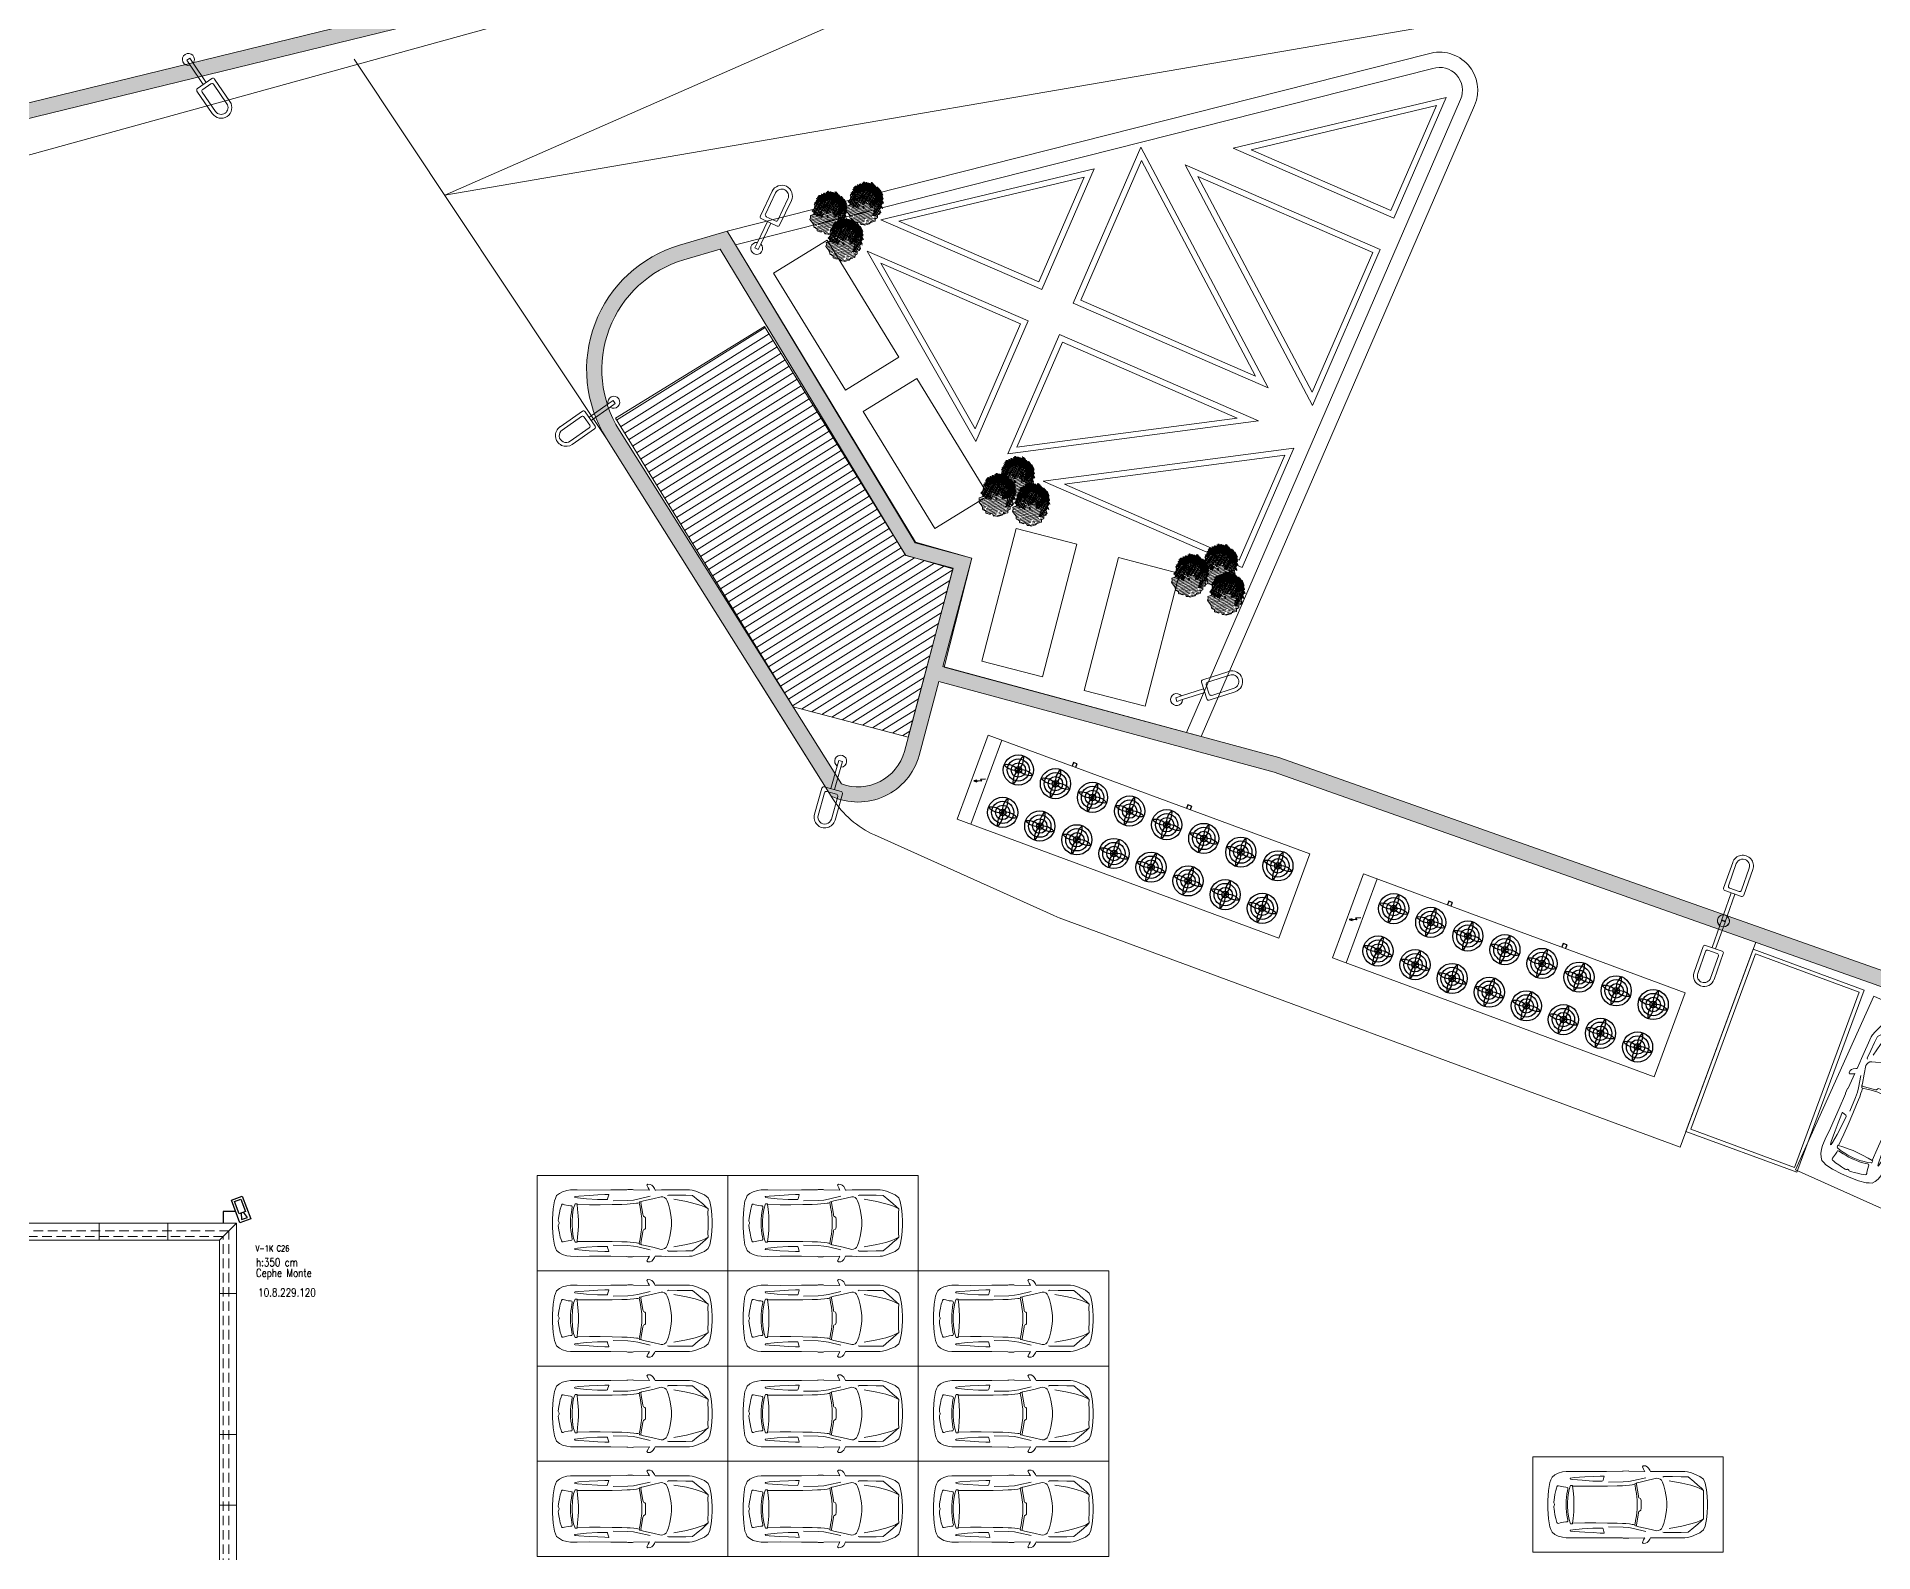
# Model space of a CAD drawing. Header units: metres. Extents: x -13933 to 152404, y -7861 to 21912.
# Drawn here: x 112024 to 116843, y 4820 to 8797 of the extents above; entities that cross this region are included whole.
import ezdxf

# ---------------------------------------------------------------- set-up
doc = ezdxf.new("R2010")
doc.units = ezdxf.units.M
doc.header["$LTSCALE"] = 100
doc.header["$MEASUREMENT"] = 0
doc.linetypes.add('HIDDEN', pattern=[0.375, 0.25, -0.125])
doc.layers.get('0').update_dxf_attribs({"color": 9, "lineweight": 9})
for name, color, linetype, lineweight in [('01', 9, 'Continuous', 9), ('03', 18, 'Continuous', 9), ('04', 9, 'Continuous', 9), ('06D', 9, 'Continuous', 9), ('08-ağaç', 8, 'Continuous', 9), ('09', 9, 'Continuous', 9), ('10', 9, 'Continuous', 9), ('DATA TAVAN', 160, 'Continuous', 30), ('E-HARİCİ KAMERA', 7, 'Continuous', 30), ('E-YAZI', 7, 'Continuous', 30)]:
    doc.layers.add(name, color=color, linetype=linetype, lineweight=lineweight)
doc.styles.add('E-YAZI', font='txttw.shx')

# ---------------------------------------------------------------- blocks, each defined once
blk = doc.blocks.new('p-jeneratör')
at = {"layer": '06D', "color": 240}
blk.add_lwpolyline([(-165, 360), (-165, 0), (0, 0), (0, 360)], close=True, dxfattribs=at)
blk = doc.blocks.new('p-araba-10')
for points in [[(-193.8, -2.4), (-193.8, 5.3), (-192.9, 22.2), (-191.1, 38.9), (-187.6, 56.6), (-183.4, 66.4), (-173.9, 74.2), (-151.3, 83.5), (-141.2, 86.3), (-134.5, 87.1), (-72.5, 87.3), (-61.4, 87), (-45.8, 86.8), (-44, 86.7), (-42.5, 90.5), (-39.1, 95.9), (-35.3, 99.6), (-31.2, 101.5), (-25.1, 101.9), (-22.6, 99.4), (-26, 92.8), (-28.4, 88.2), (-29.2, 86.7), (12.7, 87.6), (14.7, 88.4), (27.6, 88.2), (29.7, 87.5), (71.7, 87.1), (127.9, 86.7), (160, 87.2), (177.5, 87.1), (187.3, 85.7), (198.4, 82.4), (207, 78), (214.1, 72.2), (217.1, 65), (220, 58.1), (223.2, 37.3), (225, 11.2), (225, -11.2), (223.2, -37.3), (220, -58.1), (217.1, -65), (214.1, -72.2), (207, -78), (198.4, -82.4), (187.3, -85.7), (177.5, -87.1), (160, -87.2), (127.9, -86.7), (71.7, -87.1), (29.7, -87.5), (27.6, -88.2), (14.7, -88.4), (12.7, -87.6), (-29.2, -86.7), (-28.4, -88.2), (-26, -92.8), (-22.6, -99.4), (-25.1, -101.9), (-31.2, -101.5), (-35.3, -99.6), (-39.1, -95.9), (-42.5, -90.5), (-44, -86.7), (-45.8, -86.8), (-61.4, -87), (-72.5, -87.3), (-134.5, -87.1), (-141.2, -86.3), (-151.3, -83.5), (-173.9, -74.2), (-183.4, -66.4), (-187.6, -56.6), (-191.1, -38.9), (-192.9, -22.2), (-193.8, -5.3), (-193.8, 2.4)], [(-93, -62.5), (-126.3, -56.3), (-149.5, -50.6), (-165.5, -45.6), (-173.7, -42.3), (-183.5, -36.9), (-182.7, -25.6), (-183.2, -12.4), (-183.2, 0.2), (-183.2, 12.8), (-182.7, 26), (-183.5, 37.3), (-177.8, 43), (-168.5, 51.5), (-157.6, 60.6), (-142.7, 72.8), (-124.7, 73.2), (-102, 73.6), (-79.4, 73.7), (-76.8, 72.4)], [(-93, 62.8), (-126.3, 56.7), (-149.5, 51), (-165.5, 45.9), (-173.7, 42.6), (-183.5, 37.3), (-182.7, 26), (-183.2, 12.8), (-183.2, 0.2), (-183.2, -12.4), (-182.7, -25.6), (-183.5, -36.9), (-177.8, -42.6), (-168.5, -51.2), (-157.6, -60.2), (-142.7, -72.5), (-124.7, -72.9), (-102, -73.2), (-79.4, -73.3), (-76.8, -72.1)], [(-8.3, -56.7), (-13.4, -57.9), (-38.1, -63.5), (-60.3, -68.8), (-64.9, -68.3), (-69.3, -66.4), (-73, -63.6), (-75.8, -58.3), (-79.1, -49.2), (-82.8, -35.3), (-86.1, -15.4), (-87, -5.3), (-87, 0.2), (-87, 5.7), (-86.1, 15.7), (-82.8, 35.6), (-79.1, 49.6), (-75.8, 58.7), (-73, 63.9), (-69.3, 66.8), (-64.9, 68.6), (-60.3, 69.2), (-38.1, 63.8), (-13.4, 58.2), (-8.3, 57)], [(66.2, 58.6), (27.5, 59.4), (12.7, 60.6), (0.9, 62.9), (-31.5, 70.4)], [(-2.5, -52.9), (-3.1, -54.6), (-4.3, -55.5), (-8.3, -56.7), (-7.3, -54.5), (-7.2, -52.8), (-12.4, -22.8), (-12.7, -19.8), (-13.7, -17.7), (-17.5, -15.6), (-18.7, -14.2), (-19.1, -9.7), (-19.2, -3.2), (-19.2, 0.2), (-19.2, 3.5), (-19.1, 10), (-18.7, 14.5), (-17.5, 15.9), (-13.7, 18.1), (-12.7, 20.1), (-12.4, 23.1), (-7.2, 53.1), (-7.3, 54.8), (-8.3, 57), (-4.3, 55.8), (-3.1, 54.9), (-2.5, 53.3)], [(160.4, 48.6), (128, 48.3), (99.7, 48.3), (68.4, 48.6), (43.2, 49.2), (29.3, 49.7), (20.9, 50.2), (11.4, 51.1), (4.3, 52), (0.7, 52.6), (-2.5, 53.3), (-3.4, 49.8), (-4.9, 41.7), (-6.9, 29.6), (-9.1, 11.9), (-9.1, 2.6), (-9.1, 0.2), (-9.1, -2.2), (-9.1, -11.6), (-6.9, -29.3), (-4.9, -41.4), (-3.4, -49.4), (-2.5, -52.9), (0.7, -52.2), (4.3, -51.7), (11.4, -50.8), (20.9, -49.9), (29.3, -49.3), (43.2, -48.9), (68.4, -48.3), (99.7, -47.9), (128, -47.9), (160.4, -48.3)], [(66.2, -58.2), (27.5, -59), (12.7, -60.3), (0.9, -62.6), (-31.5, -70.1)]]:
    blk.add_lwpolyline(points)
for points in [[(159.5, 66.3), (166.1, 67.2), (167.1, 68.6), (165.9, 69.6), (156.3, 70.9), (128.7, 72.7), (106.1, 73.8), (87.7, 74.9), (77.7, 75), (77.4, 74.3), (80.3, 64), (81.1, 62.1), (83.3, 61.7), (106.9, 62), (135.6, 63.8)], [(169.6, -39.3), (171.3, -30.3), (172.9, -18.6), (173.8, -4.4), (173.8, 0.2), (173.8, 4.7), (172.9, 19), (171.3, 30.6), (169.6, 39.6), (166.8, 48.4), (165.8, 50.4), (160.6, 50.4), (160.4, 48.6), (159, 36.5), (157.5, 19.4), (157, 8.1), (157, 0.2), (157, -7.8), (157.5, -19.1), (159, -36.2), (160.4, -48.3), (160.6, -50.1), (165.8, -50.1), (166.8, -48.1)], [(174.1, -36.1), (175.5, -27.9), (176.6, -19.3), (177.4, -10.5), (177.5, -1.4), (177.5, 0.2), (177.5, 1.8), (177.4, 10.9), (176.6, 19.7), (175.5, 28.2), (174.1, 36.4), (173, 41.1), (173.2, 43.7), (174.5, 45.2), (178.1, 45.7), (184.1, 46.5), (193.2, 48.4), (197.4, 49.4), (199.8, 49.3), (201.7, 47.1), (202.6, 43.6), (204.7, 36.9), (206.7, 26.7), (208.2, 18.6), (209.1, 12.5), (209.7, 6.9), (209.5, 5), (208.6, 3), (207.7, 1.2), (207.7, 0.2), (207.7, -0.9), (208.6, -2.7), (208.6, -2.7), (209.5, -4.6), (209.7, -6.6), (209.1, -12.1), (208.2, -18.3), (206.7, -26.4), (204.7, -36.5), (202.6, -43.3), (201.7, -46.8), (199.8, -49), (197.4, -49.1), (193.2, -48.1), (184.1, -46.1), (178.1, -45.3), (174.5, -44.9), (173.2, -43.4), (173, -40.8)], [(159.5, -66), (166.1, -66.9), (167.1, -68.2), (165.9, -69.3), (156.3, -70.5), (128.7, -72.4), (106.1, -73.5), (87.7, -74.5), (77.7, -74.7), (77.4, -74), (80.3, -63.7), (81.1, -61.7), (83.3, -61.4), (106.9, -61.6), (135.6, -63.5)]]:
    blk.add_lwpolyline(points, close=True)
blk = doc.blocks.new('p-carpark_std')
at = {"layer": '06D'}
blk.add_lwpolyline([(-500, -125), (0, -125), (0, 125), (-500, 125)], close=True, dxfattribs=at)
at = {"layer": '04'}
blk.add_blockref('p-araba-10', (-265, 0), dxfattribs=at)
blk = doc.blocks.new('mek_chiller1')
at = {"layer": '06D', "color": 150}
for p, q in [((-472.1, 766.2), (-672.2, 642.9)), ((-651.9, 610), (-451.9, 733.3)), ((0, 0), (-472.1, 766.2)), ((0, 0), (-472.1, 766.2)), ((-672.2, 642.9), (-200.1, -123.3)), ((-200.1, -123.3), (0, 0))]:
    blk.add_line(p, q, dxfattribs=at)
at = {"layer": '06D', "color": 150, "lineweight": 25}
for p, q in [((-560.2, 681.9), (-575.1, 694.7)), ((-575.1, 694.7), (-566.6, 687.5)), ((-568, 691.3), (-575.1, 694.7)), ((-575.1, 694.7), (-570.7, 688.2)), ((-560.2, 681.9), (-573, 692.9)), ((-573, 692.9), (-566.5, 687.3)), ((-570.7, 688.2), (-572.5, 692.4)), ((-572.5, 692.4), (-568, 691.3)), ((-559.6, 687.4), (-560.2, 681.9)), ((-559.6, 687.4), (-560.2, 681.9)), ((-548.5, 679.5), (-559.6, 687.4)), ((-548.5, 679.5), (-559.6, 687.4)), ((-340.3, 571.4), (-348.9, 566.2)), ((-335.1, 562.9), (-343.6, 557.6)), ((-335.1, 562.9), (-340.3, 571.4)), ((-172.5, 299), (-181, 293.7)), ((-167.2, 290.4), (-175.7, 285.2)), ((-167.2, 290.4), (-172.5, 299))]:
    blk.add_line(p, q, dxfattribs=at)
at = {"layer": '06D', "color": 150}
blk.add_lwpolyline([(-200.1, -123.3), (0, 0), (-472.1, 766.2), (-672.2, 642.9)], close=True, dxfattribs=at)
at = {"layer": '06D', "color": 150, "lineweight": 25}
for centre, radius in [((-465.9, 645.2), 39.6), ((-465.9, 645.2), 29.3), ((-465.9, 645.2), 18.9), ((-465.9, 645.2), 8.55), ((-566.9, 583), 39.6), ((-566.9, 583), 29.3), ((-566.9, 583), 18.9), ((-566.9, 583), 8.55), ((-411.5, 556.9), 39.6), ((-411.5, 556.9), 29.3), ((-512.5, 494.7), 39.6), ((-411.5, 556.9), 18.9), ((-411.5, 556.9), 8.55), ((-512.5, 494.7), 29.3), ((-512.5, 494.7), 18.9), ((-512.5, 494.7), 8.55), ((-357.1, 468.6), 39.6), ((-357.1, 468.6), 29.3), ((-357.1, 468.6), 18.9), ((-458.1, 406.4), 39.6), ((-458.1, 406.4), 29.3), ((-357.1, 468.6), 8.55), ((-458.1, 406.4), 18.9), ((-458.1, 406.4), 8.55), ((-302.7, 380.3), 39.6), ((-302.7, 380.3), 29.3), ((-302.7, 380.3), 18.9), ((-302.7, 380.3), 8.55), ((-403.7, 318), 39.6), ((-403.7, 318), 29.3), ((-403.7, 318), 18.9), ((-403.7, 318), 8.55), ((-248.2, 292), 39.6), ((-248.2, 292), 29.3), ((-248.2, 292), 18.9), ((-248.2, 292), 8.55), ((-349.3, 229.7), 39.6), ((-349.3, 229.7), 29.3), ((-349.3, 229.7), 18.9), ((-193.8, 203.7), 39.6), ((-349.3, 229.7), 8.55), ((-193.8, 203.7), 29.3), ((-193.8, 203.7), 18.9), ((-193.8, 203.7), 8.55), ((-294.9, 141.4), 39.6), ((-294.9, 141.4), 29.3), ((-294.9, 141.4), 18.9), ((-294.9, 141.4), 8.55), ((-139.4, 115.4), 39.6), ((-139.4, 115.4), 29.3), ((-139.4, 115.4), 18.9), ((-139.4, 115.4), 8.55), ((-240.4, 53.1), 39.6), ((-240.4, 53.1), 29.3), ((-240.4, 53.1), 18.9), ((-240.4, 53.1), 8.55), ((-85, 27.1), 39.6), ((-85, 27.1), 29.3), ((-186, -35.2), 39.6), ((-85, 27.1), 18.9), ((-85, 27.1), 8.55), ((-186, -35.2), 29.3), ((-186, -35.2), 18.9), ((-186, -35.2), 8.55)]:
    blk.add_circle(centre, radius, dxfattribs=at)
for centre, start, end in [((-507.2, 643.1), 3.0145, 60.2668), ((-445.4, 681.1), 183.0144, 240.2669), ((-463.7, 603.9), 93.0145, 150.2669), ((-501.8, 665.7), 273.0145, 330.2669), ((-430, 624.7), 93.0145, 150.2668), ((-468.1, 686.5), 273.0144, 330.2669), ((-486.4, 609.3), 3.0144, 60.2668), ((-424.6, 647.4), 183.0144, 240.2668), ((-564.8, 541.7), 93.0145, 150.2668), ((-602.8, 603.5), 273.0144, 330.2669), ((-546.4, 618.9), 183.0145, 240.2668), ((-608.2, 580.8), 3.0144, 60.2669), ((-531, 562.5), 93.0144, 150.2668), ((-569.1, 624.3), 273.0144, 330.2668), ((-525.6, 585.1), 183.0145, 240.2669), ((-587.4, 547.1), 3.0145, 60.2669), ((-452.8, 554.7), 3.0145, 60.2668), ((-391, 592.8), 183.0144, 240.2669), ((-409.3, 515.6), 93.0145, 150.2669), ((-447.4, 577.4), 273.0145, 330.2669), ((-375.6, 536.4), 93.0145, 150.2668), ((-413.7, 598.2), 273.0144, 330.2669), ((-432, 521), 3.0144, 60.2668), ((-370.2, 559.1), 183.0144, 240.2668), ((-510.3, 453.4), 93.0145, 150.2668), ((-548.4, 515.2), 273.0144, 330.2669), ((-492, 530.6), 183.0145, 240.2668), ((-553.8, 492.5), 3.0144, 60.2669), ((-476.6, 474.2), 93.0144, 150.2668), ((-514.7, 535.9), 273.0144, 330.2668), ((-471.2, 496.8), 183.0145, 240.2669), ((-533, 458.8), 3.0145, 60.2669), ((-398.4, 466.4), 3.0145, 60.2668), ((-336.6, 504.5), 183.0144, 240.2669), ((-321.2, 448.1), 93.0145, 150.2668), ((-359.2, 509.9), 273.0144, 330.2669), ((-437.6, 442.3), 183.0145, 240.2668), ((-499.4, 404.2), 3.0144, 60.2669), ((-354.9, 427.3), 93.0145, 150.2669), ((-393, 489.1), 273.0145, 330.2669), ((-377.6, 432.7), 3.0144, 60.2668), ((-315.8, 470.8), 183.0144, 240.2668), ((-455.9, 365.1), 93.0145, 150.2668), ((-494, 426.9), 273.0144, 330.2669), ((-422.2, 385.8), 93.0144, 150.2668), ((-460.3, 447.6), 273.0144, 330.2668), ((-416.8, 408.5), 183.0145, 240.2669), ((-478.6, 370.4), 3.0145, 60.2669), ((-343.9, 378.1), 3.0145, 60.2668), ((-282.1, 416.2), 183.0144, 240.2669), ((-266.7, 359.8), 93.0145, 150.2668), ((-304.8, 421.6), 273.0144, 330.2669), ((-383.2, 354), 183.0145, 240.2668), ((-445, 315.9), 3.0144, 60.2669), ((-367.8, 297.5), 93.0144, 150.2668), ((-405.9, 359.3), 273.0144, 330.2668), ((-300.5, 339), 93.0145, 150.2669), ((-338.6, 400.8), 273.0145, 330.2669), ((-323.2, 344.4), 3.0144, 60.2668), ((-261.4, 382.5), 183.0144, 240.2668), ((-401.5, 276.8), 93.0145, 150.2668), ((-439.6, 338.6), 273.0144, 330.2669), ((-362.4, 320.2), 183.0145, 240.2669), ((-424.2, 282.1), 3.0145, 60.2669), ((-246.1, 250.7), 93.0145, 150.2669), ((-284.1, 312.5), 273.0145, 330.2669), ((-289.5, 289.8), 3.0145, 60.2668), ((-227.7, 327.9), 183.0144, 240.2669), ((-212.3, 271.5), 93.0145, 150.2668), ((-250.4, 333.3), 273.0144, 330.2669), ((-268.7, 256.1), 3.0144, 60.2668), ((-206.9, 294.2), 183.0144, 240.2668), ((-328.8, 265.6), 183.0145, 240.2668), ((-390.6, 227.6), 3.0144, 60.2669), ((-313.4, 209.2), 93.0144, 150.2668), ((-351.5, 271), 273.0144, 330.2668), ((-347.1, 188.4), 93.0145, 150.2668), ((-385.2, 250.2), 273.0144, 330.2669), ((-308, 231.9), 183.0145, 240.2669), ((-369.8, 193.8), 3.0145, 60.2669), ((-191.6, 162.4), 93.0145, 150.2669), ((-229.7, 224.2), 273.0145, 330.2669), ((-235.1, 201.5), 3.0145, 60.2668), ((-173.3, 239.6), 183.0144, 240.2669), ((-157.9, 183.2), 93.0145, 150.2668), ((-196, 245), 273.0144, 330.2669), ((-214.3, 167.8), 3.0144, 60.2668), ((-152.5, 205.9), 183.0144, 240.2668), ((-274.4, 177.3), 183.0145, 240.2668), ((-336.2, 139.3), 3.0144, 60.2669), ((-259, 120.9), 93.0144, 150.2668), ((-297, 182.7), 273.0144, 330.2668), ((-180.7, 113.2), 3.0145, 60.2668), ((-118.9, 151.3), 183.0144, 240.2669), ((-292.7, 100.1), 93.0145, 150.2668), ((-330.8, 161.9), 273.0144, 330.2669), ((-253.6, 143.6), 183.0145, 240.2669), ((-315.4, 105.5), 3.0145, 60.2669), ((-137.2, 74.1), 93.0145, 150.2669), ((-175.3, 135.9), 273.0145, 330.2669), ((-103.5, 94.9), 93.0145, 150.2668), ((-141.6, 156.7), 273.0144, 330.2669), ((-159.9, 79.5), 3.0144, 60.2668), ((-98.1, 117.6), 183.0144, 240.2668), ((-238.3, 11.8), 93.0145, 150.2668), ((-276.4, 73.6), 273.0144, 330.2669), ((-219.9, 89), 183.0145, 240.2668), ((-281.7, 50.9), 3.0144, 60.2669), ((-204.5, 32.6), 93.0144, 150.2668), ((-242.6, 94.4), 273.0144, 330.2668), ((-199.2, 55.3), 183.0145, 240.2669), ((-261, 17.2), 3.0145, 60.2669), ((-126.3, 24.9), 3.0145, 60.2668), ((-64.5, 63), 183.0144, 240.2669), ((-82.8, -14.2), 93.0145, 150.2669), ((-120.9, 47.6), 273.0145, 330.2669), ((-49.1, 6.6), 93.0145, 150.2668), ((-87.2, 68.4), 273.0144, 330.2669), ((-105.5, -8.8), 3.0144, 60.2668), ((-43.7, 29.2), 183.0144, 240.2668), ((-183.9, -76.5), 93.0145, 150.2668), ((-221.9, -14.7), 273.0144, 330.2669), ((-165.5, 0.7), 183.0145, 240.2668), ((-227.3, -37.4), 3.0144, 60.2669), ((-150.1, -55.7), 93.0144, 150.2668), ((-188.2, 6.1), 273.0144, 330.2668), ((-144.7, -33), 183.0145, 240.2669), ((-206.5, -71.1), 3.0145, 60.2669)]:
    blk.add_arc(centre, 41.3, start, end, dxfattribs=at)
blk = doc.blocks.new('b-p-agac000')
at = {"color": 63, "lineweight": 13, "true_color": 0xb6d685}
for p, q in [((-207, -11, 0), (-220, 26, 0)), ((-183, -24, 0), (-205, 36, 0)), ((-164, -26, 0), (-204, 90, 0)), ((-147, -18, 0), (-197, 122, 0)), ((-190, -114, 0), (-227, -9, 0)), ((-184, -76, 0), (-195, -45, 0)), ((-159, -93, 0), (-177, -42, 0))]:
    blk.add_line(p, q, dxfattribs=at)
at = {"color": 73, "lineweight": 13, "true_color": 0xa5cb34}
for p, q in [((-155, 60, 0), (-179, 127, 0)), ((-134, 52, 0), (-164, 139, 0)), ((-97, -108, 0), (-153, 53, 0)), ((-99, 10, 0), (-140, 125, 0)), ((-37, -223, 0), (-131, 46, 0)), ((-80, 64, 0), (-118, 171, 0)), ((-86, 26, 0), (-117, 115, 0)), ((-101, 11, 0), (-72, -71, 0)), ((-78, 168, 0), (-88, 196, 0)), ((-86, 26, 0), (-51, -75, 0)), ((74, -210, 0), (-74, 210, 0)), ((-70, 94, 0), (-31, -17, 0)), ((94, -212, 0), (-59, 222, 0)), ((41, -172, 0), (-42, 64, 0)), ((-113, -115, 0), (-147, -19, 0)), ((-42, -40, 0), (-34, -64, 0)), ((25, -181, 0), (-32, -18, 0))]:
    blk.add_line(p, q, dxfattribs=at)
at = {"color": 65, "lineweight": 13}
for p, q in [((-146, 142, 0), (-155, 167, 0)), ((-123, 133, 0), (-137, 172, 0)), ((-72, 97, 0), (-105, 190, 0)), ((-44, 71, 0), (-76, 163, 0)), ((-23, 175, 0), (-40, 225, 0)), ((1, 161, 0), (-20, 222, 0)), ((85, -134, 0), (-19, 164, 0)), ((104, -133, 0), (3, 155, 0)), ((75, 59, 0), (32, 181, 0)), ((86, 82, 0), (50, 186, 0)), ((107, 77, 0), (63, 203, 0)), ((108, -88, 0), (64, 35, 0)), ((108, 30, 0), (74, 45, 0)), ((144, -138, 0), (82, 40, 0)), ((162, -134, 0), (88, 78, 0)), ((120, 94, 0), (90, 182, 0)), ((134, 109, 0), (111, 176, 0)), ((189, -100, 0), (122, 91, 0)), ((178, 40, 0), (131, 172, 0)), ((174, -3, 0), (135, 107, 0)), ((188, 66, 0), (156, 158, 0)), ((199, -19, 0), (179, 37, 0)), ((209, 7, 0), (196, 45, 0)), ((-184, -133, 0), (-189, -119, 0)), ((-155, -161, 0), (-175, -102, 0)), ((-127, -185, 0), (-157, -100, 0)), ((-55, -227, 0), (-85, -140, 0)), ((20, -221, 0), (-3, -156, 0)), ((109, -147, 0), (109, -147, 0)), ((128, -145, 0), (110, -93, 0)), ((198, -71, 0), (176, -8)), ((210, -52, 0), (200, -23, 0))]:
    blk.add_line(p, q, dxfattribs=at)
at = {"color": 63, "lineweight": 13}
for p, q in [((-80, 64, 0), (-47, -29, 0)), ((-130, -123, 0), (-154, -54, 0)), ((-116, -163, 0), (-122, -144, 0)), ((-108, -185, 0), (-114, -167, 0)), ((-97, -162, 0), (-103, -143, 0)), ((-89, -185, 0), (-95, -166, 0)), ((-90, -128, 0), (-94, -116, 0)), ((-78, -216, 0), (-88, -186, 0)), ((-21, -215, 0), (-72, -68, 0)), ((-17, -170, 0), (-51, -75, 0)), ((-45, -37, 0), (-46, -32, 0)), ((-3, -154, 0), (-34, -68, 0)), ((-1, -217, 0), (-14, -178, 0)), ((57, -216, 0), (43, -178, 0))]:
    blk.add_line(p, q, dxfattribs=at)
at = {"color": 59, "lineweight": 13, "true_color": 0x476119}
for p, q in [((37, 49, 0), (-19, 76, 0)), ((38, 63, 0), (-14, 88, 0)), ((67, 105, 0), (-8, 141, 0)), ((51, 71, 0), (-7, 99, 0)), ((67, 91, 0), (-5, 126, 0)), ((64, 36, 0), (-2, 224, 0)), ((65, 78, 0), (0, 110, 0)), ((77, 115, 0), (10, 147, 0)), ((56, 139, 0), (15, 159, 0)), ((139, 113, 0), (19, 170, 0)), ((148, 122, 0), (28, 180, 0)), ((205, -60, 0), (29, 25, 0)), ((198, -70, 0), (34, 9, 0)), ((154, 134, 0), (49, 184, 0)), ((219, -38, 0), (50, 43, 0)), ((159, 145, 0), (55, 195, 0)), ((212, -49, 0), (57, 26, 0)), ((193, 3, 0), (60, 66, 0)), ((172, 27, 0), (69, 76, 0)), ((129, 104, 0), (72, 131, 0)), ((209, 23, 0), (74, 88, 0)), ((78, 100, 0), (112, 83, 0)), ((115, 96, 0), (81, 112, 0)), ((180, -129, 0), (109, 73, 0)), ((212, -21, 0), (113, 27, 0)), ((200, 41, 0), (116, 82, 0)), ((187, 62, 0), (123, 92, 0)), ((187, 76, 0), (131, 102, 0)), ((185, 91, 0), (140, 112, 0)), ((176, 109, 0), (149, 122, 0)), ((183, 120, 0), (157, 132, 0)), ((209, 9, 0), (176, 25, 0)), ((210, -6, 0), (195, 2, 0)), ((9, -191, 0), (-107, -134, 0)), ((23, -183, 0), (-106, -121, 0)), ((40, -219, 0), (-106, -149, 0)), ((16, -222, 0), (-103, -165, 0)), ((-39, -223, 0), (-84, -202, 0)), ((1, -158, 0), (-59, -130, 0)), ((49, -167, 0), (-11, -138, 0)), ((46, -109, 0), (-2, -87, 0)), ((81, -141, 0), (3, -103, 0)), ((83, -156, 0), (7, -119, 0)), ((53, -99, 0), (10, -78, 0)), ((36, -175, 0), (11, -163, 0)), ((64, -217, 0), (13, -193, 0)), ((98, -177, 0), (20, -139, 0)), ((64, -203, 0), (27, -185, 0)), ((155, -134, 0), (36, -77, 0)), ((103, -207, 0), (43, -179, 0)), ((186, -78, 0), (45, -11, 0)), ((128, -93, 0), (48, -54, 0)), ((95, -133, 0), (48, -111, 0)), ((174, -129, 0), (50, -70, 0)), ((104, -194, 0), (51, -168, 0)), ((172, -86, 0), (55, -30, 0)), ((104, -123, 0), (60, -102, 0)), ((187, -107, 0), (88, -60, 0)), ((121, -146, 0), (113, -142, 0)), ((187, -121, 0), (131, -94, 0)), ((191, -77, 0), (172, -86, 0))]:
    blk.add_line(p, q, dxfattribs=at)
at = {"color": 252, "lineweight": 13, "true_color": 0x858585}
for p, q in [((151, 183, 0), (135, 175, 0)), ((161, 181, 0), (146, 174, 0)), ((157, 174, 0), (150, 170, 0)), ((178, 178, 0), (153, 165, 0)), ((170, 168, 0), (155, 161, 0)), ((186, 170, 0), (158, 156, 0)), ((184, 163, 0), (160, 151, 0)), ((204, 161, 0), (167, 142, 0)), ((191, 160, 0), (168, 149, 0)), ((205, 155, 0), (173, 139, 0)), ((200, 146, 0), (175, 134, 0)), ((231, 156, 0), (178, 129, 0)), ((228, 148, 0), (182, 125, 0)), ((247, 146, 0), (186, 115, 0)), ((229, 142, 0), (186, 121, 0)), ((266, 131, 0), (187, 92, 0)), ((199, 116, 0), (187, 110, 0)), ((275, 123, 0), (188, 79, 0)), ((271, 127, 0), (189, 86, 0)), ((255, 137, 0), (190, 105, 0)), ((262, 135, 0), (192, 100, 0)), ((246, 90, 0), (192, 64, 0)), ((271, 115, 0), (193, 76, 0)), ((275, 111, 0), (193, 70, 0)), ((281, 96, 0), (196, 53, 0)), ((274, 98, 0), (197, 60, 0)), ((292, 95, 0), (199, 49, 0)), ((291, 88, 0), (202, 44, 0)), ((252, 142, 0), (207, 119, 0)), ((289, 81, 0), (207, 41, 0)), ((280, 71, 0), (209, 36, 0)), ((301, 45, 0), (212, 1, 0)), ((290, 70, 0), (213, 32, 0)), ((307, 60, 0), (213, 13, 0)), ((302, 39, 0), (213, -5, 0)), ((304, 52, 0), (214, 8, 0)), ((273, 49, 0), (214, 20, 0)), ((299, 32, 0), (215, -10)), ((300, 69, 0), (216, 27, 0)), ((320, 36, 0), (219, -14, 0)), ((320, 30, 0), (219, -20, 0)), ((315, 22, 0), (220, -26, 0)), ((334, 19, 0), (221, -38, 0)), ((335, 13, 0), (222, -43, 0)), ((325, 21, 0), (223, -31, 0)), ((336, 8, 0), (226, -47, 0)), ((274, 104, 0), (256, 96, 0)), ((306, 66, 0), (282, 54, 0)), ((40, -225, 0), (-6, -248, 0)), ((32, -223, 0), (5, -236, 0)), ((21, -222, 0), (6, -229, 0)), ((63, -219, 0), (11, -245, 0)), ((73, -221, 0), (44, -235, 0)), ((91, -217, 0), (51, -237, 0)), ((316, -112, 0), (58, -240, 0)), ((101, -237, 0), (63, -256, 0)), ((301, -125, 0), (66, -242, 0)), ((292, -135, 0), (74, -244, 0)), ((85, -214, 0), (76, -219, 0)), ((97, -136, 0), (84, -142, 0)), ((109, -136, 0), (85, -148, 0)), ((101, -152, 0), (87, -159, 0)), ((117, -150, 0), (88, -165, 0)), ((111, -141, 0), (89, -152, 0)), ((128, -150, 0), (96, -167, 0)), ((150, -146, 0), (101, -170, 0)), ((330, -98, 0), (102, -212, 0)), ((279, -148, 0), (103, -236, 0)), ((174, -140, 0), (107, -173, 0)), ((147, -165, 0), (107, -185, 0)), ((323, -96, 0), (108, -203, 0)), ((148, -171, 0), (108, -191, 0)), ((143, -180, 0), (109, -197, 0)), ((273, -157, 0), (110, -238, 0)), ((278, -167, 0), (112, -249, 0)), ((175, -145, 0), (114, -176, 0)), ((270, -165, 0), (119, -240, 0)), ((269, -178, 0), (124, -250, 0)), ((180, -161, 0), (147, -177, 0)), ((178, -156, 0), (150, -170, 0)), ((177, -150, 0), (152, -163, 0)), ((172, -135, 0), (154, -144, 0)), ((258, -189, 0), (156, -240, 0)), ((238, -211, 0), (172, -244, 0)), ((313, -71, 0), (174, -140, 0)), ((239, -205, 0), (175, -237, 0)), ((319, -61, 0), (176, -133, 0)), ((313, -77, 0), (178, -144, 0)), ((320, -79, 0), (178, -150, 0)), ((324, -83, 0), (183, -154, 0)), ((334, -84, 0), (184, -159, 0)), ((321, -18, 0), (192, -82, 0)), ((329, -20, 0), (195, -87, 0)), ((329, -26, 0), (196, -92, 0)), ((324, -34, 0), (196, -99, 0)), ((322, -48, 0), (196, -111, 0)), ((308, -48, 0), (197, -104, 0)), ((322, -54, 0), (198, -116, 0)), ((255, -45, 0), (200, -72, 0)), ((250, -41, 0), (210, -61, 0)), ((315, -9, 0), (253, -40, 0)), ((327, -9, 0), (260, -42, 0)), ((104, -241, 0), (68, -259, 0))]:
    blk.add_line(p, q, dxfattribs=at)
at = {"color": 250, "lineweight": 13}
for p, q in [((199, 43, 0), (199, 43, 0)), ((77, -212, 0), (76, -213, 0))]:
    blk.add_line(p, q, dxfattribs=at)
at = {"color": 63}
blk.add_line((37, -215, 0), (26, -184, 0), dxfattribs=at)
at = {"lineweight": 13, "elevation": 0, "flags": 128}
blk.add_lwpolyline([(-185, -109), (-212, -87), (-223, -58), (-232, -30), (-225, 1), (-228, 23), (-206, 32), (-193, 62), (-209, 70), (-196, 126), (-171, 127), (-161, 145), (-148, 171), (-116, 176), (-92, 193), (-71, 212), (-51, 227), (-27, 221), (1, 225), (20, 179), (49, 184), (61, 205), (98, 176), (148, 174), (170, 133), (186, 123), (187, 75), (193, 50), (213, 26), (209, 7), (218, -34), (218, -51), (186, -74), (192, -123), (141, -143), (109, -148), (120, -133), (81, -134), (83, -162), (103, -180), (104, -197), (97, -220), (80, -211), (60, -217), (39, -223), (2, -222), (-12, -211), (-34, -221), (-54, -228), (-67, -217), (-77, -217), (-90, -186), (-124, -189), (-145, -161), (-174, -161), (-185, -109)], close=True, dxfattribs=at)
at = {"color": 65, "lineweight": 13}
blk.add_circle((0, 0), 10.3, dxfattribs=at)
blk = doc.blocks.new('A$C442D6FDD')
at = {"layer": '06D', "color": 9}
for p, q in [((9747, 6257.6), (9781.5, 6206.9)), ((9755.3, 6263.2), (9789.7, 6212.5)), ((9804.6, 6222.6), (9766.6, 6196.8)), ((9811.6, 6221.3), (9851.8, 6162)), ((9805.5, 6130.5), (9765.2, 6189.8)), ((9813.8, 6136.1), (9779.1, 6187.2)), ((9802, 6208.7), (9780.5, 6194.1)), ((9808.9, 6207.4), (9843.5, 6156.4)), ((11243.7, 5861.9), (11274.5, 5926.6)), ((11257, 5866.6), (11283.5, 5922.3)), ((11316, 5906.8), (11289.5, 5851.1)), ((11325, 5902.5), (11294.2, 5837.8)), ((11235.9, 5792.2), (11262.3, 5847.5)), ((11244.9, 5787.9), (11271.3, 5843.2)), ((11246, 5855.2), (11287.5, 5835.5)), ((11259.3, 5860), (11282.8, 5848.8)), ((10844, 5368.6), (10793.9, 5333.4)), ((10849.8, 5360.4), (10799.6, 5325.3)), ((10717.9, 5308.3), (10776.6, 5349.4)), ((10723.6, 5300.1), (10774.1, 5335.5)), ((10794.8, 5306), (10744.3, 5270.6)), ((10808.7, 5303.5), (10750, 5262.4)), ((10796, 5313), (10781.1, 5334.3)), ((10809.9, 5310.5), (10783.5, 5348.2)), ((12401.2, 4638.4), (12415.4, 4594.6)), ((12404.4, 4644.7), (12472.6, 4666.8)), ((12413.8, 4632), (12421.8, 4607.2)), ((12417, 4638.3), (12475.7, 4657.3)), ((12348.5, 4602.3), (12406.8, 4621.3)), ((12351.6, 4592.8), (12409.9, 4611.8)), ((12489.9, 4613.6), (12421.7, 4591.4)), ((12486.8, 4623.1), (12428.1, 4604)), ((11445.6, 4418.3), (11428.8, 4359.3)), ((11455.2, 4415.5), (11438.5, 4356.6)), ((11385.8, 4291.8), (11405.4, 4360.8)), ((11395.4, 4289.1), (11412.2, 4348.4)), ((11455.8, 4351.7), (11411.5, 4364.2)), ((11443.4, 4344.8), (11418.4, 4351.9)), ((11446.9, 4338.6), (11430, 4279.3)), ((11459.2, 4345.5), (11439.7, 4276.6)), ((13795.2, 4165.8), (13771.5, 4098.2)), ((13804.6, 4162.5), (13784.2, 4104.3)), ((13818.2, 4092.4), (13838.6, 4150.5)), ((13824.3, 4079.6), (13848, 4147.2)), ((13811.8, 4089.3), (13787.3, 4097.9)), ((13771.2, 4028), (13791.5, 4085.8)), ((13817.9, 4076.5), (13774.5, 4091.8)), ((13780.6, 4024.7), (13800.9, 4082.5)), ((13761.3, 3999.9), (13741, 3942.1)), ((13770.8, 3996.6), (13750.5, 3938.8)), ((13693.9, 3877.4), (13717.7, 3945)), ((13703.4, 3874), (13723.8, 3932.2)), ((13767.5, 3932.8), (13724, 3948)), ((13754.7, 3926.7), (13730.2, 3935.3)), ((13757.8, 3920.3), (13737.3, 3862.1)), ((13770.5, 3926.4), (13746.8, 3858.8))]:
    blk.add_line(p, q, dxfattribs=at)
for points in [[(9755.3, 6263.2), (9746.4, 6276.2), (9738.2, 6270.6), (9747, 6257.6)], [(11235.9, 5792.2), (11229.1, 5777.9), (11238.1, 5773.6), (11244.9, 5787.9)], [(10849.8, 5360.4), (10862.7, 5369.5), (10857, 5377.7), (10844, 5368.6)], [(12348.5, 4602.3), (12333.5, 4597.5), (12336.6, 4588), (12351.6, 4592.8)], [(11455.2, 4415.5), (11459.5, 4430.7), (11449.9, 4433.4), (11445.6, 4418.3)], [(13770.8, 3996.6), (13776, 4011.5), (13766.6, 4014.8), (13761.3, 3999.9)], [(13780.6, 4024.7), (13775.4, 4009.8), (13766, 4013.1), (13771.2, 4028)]]:
    blk.add_lwpolyline(points, dxfattribs=at)
for centre, radius, start, end in [((9742.8, 6272.7), 15.7, 322.7193, 285.6395), ((9807.4, 6218.5), 5, 34.1794, 124.1794), ((9769.4, 6192.6), 5, 124.1794, 214.1794), ((9783.3, 6190), 5, 124.1794, 214.1794), ((9804.8, 6204.6), 5, 34.1794, 124.1794), ((9828.7, 6146.3), 28, 214.1794, 34.1794), ((9828.7, 6146.3), 18, 214.1794, 34.1794), ((11299.8, 5914.5), 28, 334.5109, 154.5109), ((11299.8, 5914.5), 18, 334.5109, 154.5109), ((11248.2, 5859.8), 5, 154.5109, 244.5109), ((11261.5, 5864.5), 5, 154.5109, 244.5109), ((11285, 5853.3), 5, 244.5109, 334.5109), ((11289.7, 5840), 5, 244.5109, 334.5109), ((11234, 5776.6), 15.7, 83.0508, 45.971), ((10779.4, 5345.3), 5, 35.0238, 125.0238), ((10859.1, 5373.1), 15.7, 233.5637, 196.4839), ((10733.9, 5285.4), 28, 125.0238, 305.0238), ((10777, 5331.4), 5, 35.0238, 125.0238), ((10791.9, 5310.1), 5, 305.0238, 35.0238), ((10805.8, 5307.6), 5, 305.0238, 35.0238), ((10733.9, 5285.4), 18, 125.0238, 305.0238), ((12406, 4639.9), 5, 107.9943, 197.9943), ((12418.6, 4633.5), 5, 107.9943, 197.9943), ((12481.2, 4640.2), 28, 287.9943, 107.9943), ((12481.2, 4640.2), 18, 287.9943, 107.9943), ((12335.9, 4593), 15.7, 36.5342, 359.4544), ((12420.2, 4596.2), 5, 197.9943, 287.9943), ((12426.6, 4608.8), 5, 197.9943, 287.9943), ((11454.5, 4431.2), 15.7, 272.6945, 235.6147), ((11410.2, 4359.4), 5, 74.1546, 164.1546), ((11417.1, 4347.1), 5, 74.1546, 164.1546), ((11442.1, 4340), 5, 344.1546, 74.1546), ((11454.4, 4346.9), 5, 344.1546, 74.1546), ((11412.7, 4284.2), 28, 164.1546, 344.1546), ((11412.7, 4284.2), 18, 164.1546, 344.1546), ((13821.6, 4156.5), 28, 340.6539, 160.6539), ((13821.6, 4156.5), 18, 340.6539, 160.6539), ((13776.2, 4096.5), 5, 160.6539, 250.6539), ((13788.9, 4102.6), 5, 160.6539, 250.6539), ((13813.5, 4094), 5, 250.6539, 340.6539), ((13819.6, 4081.3), 5, 250.6539, 340.6539), ((13771, 4012.3), 15.7, 89.1938, 52.114), ((13771, 4012.3), 15.7, 269.1938, 232.114), ((13722.4, 3943.3), 5, 70.6539, 160.6539), ((13728.5, 3930.6), 5, 70.6539, 160.6539), ((13753, 3922), 5, 340.6539, 70.6539), ((13765.8, 3928.1), 5, 340.6539, 70.6539), ((13720.4, 3868.1), 28, 160.6539, 340.6539), ((13720.4, 3868.1), 18, 160.6539, 340.6539)]:
    blk.add_arc(centre, radius, start, end, dxfattribs=at)
blk = doc.blocks.new('100_HARİCİ KAMERA')
at = {"layer": 'E-HARİCİ KAMERA', "color": 4}
for points in [[(0, -1.9), (7.95, -1.9), (7.95, 1.9), (0, 1.9)], [(5.11, -1.1), (5.11, 1.1), (0.8, 1.1), (0.8, -1.1)]]:
    blk.add_lwpolyline(points, close=True, dxfattribs=at)
blk.add_lwpolyline([(5.11, 0.44), (7.15, 1.02), (7.15, -1.02), (5.11, -0.44)], dxfattribs=at)

msp = doc.modelspace()

# ---------------------------------------------------------------- hatches: boundary and pattern name
at = {"layer": '06D'}
h = msp.add_hatch(dxfattribs=at)
h.set_pattern_fill('_USER', color=251, scale=20, angle=32, pattern_type=0)
h.set_pattern_definition([(32, (-1390.155, -0.0004), (-10.5983853, 16.960962), [])])
h.paths.add_polyline_path([(113542.5, 7795.5), (113934.1, 8036.8), (114304.4, 7435.8), (114428.9, 7402.7), (114311.2, 6959.2), (114009.1, 7038.2)])
at = {"layer": '09'}
h = msp.add_hatch(dxfattribs=at)
h.set_pattern_fill('GRASS', color=256, scale=50, angle=-0.2076, style=0)
h.set_pattern_definition([(89.79237, (113831.187, 8851.944), (-35.22699, 35.48323), [9.375, -61.33568]), (44.7924, (113831.187, 8851.944), (-35.22699, 35.48323), [9.375, -40.625]), (134.7924, (113831.187, 8851.944), (-35.48323, -35.22699), [9.375, -40.625])])
edge = h.paths.add_edge_path()
edge.add_line((122961.9, 7702.4), (123303.6, 7691))
edge.add_arc((123307, 7791), 100, 268.0873, 382.3189)
edge.add_arc((121107.5, 6888), 2477.6, 22.3189, 64.1377)
edge.add_line((122188.2, 9117.5), (119925.5, 10249.9))
edge.add_line((119925.5, 10249.9), (118087.5, 10658.8))
edge.add_line((118087.5, 10658.8), (115929.8, 10115.5))
edge.add_line((115929.8, 10115.5), (113944.4, 9724.9))
edge.add_line((113944.4, 9724.9), (113599.2, 9136.3))
edge.add_line((113599.2, 9136.3), (113697.5, 9132.8))
edge.add_line((113697.5, 9132.8), (115178.9, 9396.6))
edge.add_line((115178.9, 9396.6), (117698.9, 10126.8))
edge.add_line((117698.9, 10126.8), (119147.7, 9995.2))
edge.add_line((119147.7, 9995.2), (122459.9, 8594.9))
edge.add_line((122459.9, 8594.9), (122875.7, 7757.9))
edge.add_arc((122965.3, 7802.4), 100, 206.4176, 268.0873)
h = msp.add_hatch(color=254, dxfattribs=at)
h.dxf.hatch_style = 1
edge = h.paths.add_edge_path()
edge.add_line((122882.5, 7746.3), (122837.7, 7746.4))
edge.add_line((122837.7, 7746.4), (122432, 8564))
edge.add_line((122432, 8564), (119139.7, 9957.5))
edge.add_line((119139.7, 9957.5), (117704.8, 10088.5))
edge.add_line((117704.8, 10088.5), (115190.9, 9361.3))
edge.add_line((115190.9, 9361.3), (111755.1, 8521.5))
edge.add_arc((112023.9, 7599.9), 960, 106.2556, 124.1664)
edge.add_line((111484.7, 8394.2), (109130.1, 6796))
edge.add_line((109130.1, 6796), (109107.6, 6829.1))
edge.add_line((109107.6, 6829.1), (111462.3, 8427.3))
edge.add_arc((112023.9, 7599.9), 1000, 106.2047, 124.1664, ccw=False)
edge.add_line((111744.8, 8560.2), (115180.6, 9400))
edge.add_line((115180.6, 9400), (117700.9, 10129))
edge.add_line((117700.9, 10129), (119149.6, 9996.8))
edge.add_line((119149.6, 9996.8), (122461.2, 8595))
edge.add_line((122461.2, 8595), (122882.5, 7746.3))
h = msp.add_hatch(color=254, dxfattribs=at)
edge = h.paths.add_edge_path(flags=16)
edge.add_line((114428.4, 7400.9), (114304.1, 7436.3))
edge.add_line((114304.1, 7436.3), (113817.6, 8239.4))
edge.add_line((113817.6, 8239.4), (113722.4, 8211.4))
edge.add_arc((113807, 7923.6), 300, 106.3796, 212.144)
edge.add_line((113553, 7764), (114136.1, 6836))
edge.add_arc((114178.7, 6955.9), 127.2, 250.4345, 344.0652)
edge.add_line((114301.1, 6921), (114352.6, 7115.3))
edge.add_line((114352.6, 7115.3), (114428.4, 7400.9))
edge = h.paths.add_edge_path()
edge.add_line((113835.8, 8286.4), (113711.2, 8249.8))
edge.add_arc((113807, 7923.6), 340, 106.3796, 212.144)
edge.add_line((113519.2, 7742.7), (114109.1, 6803.9))
edge.add_arc((114178.7, 6955.9), 167.2, 245.3894, 344.2028)
edge.add_line((114339.7, 6910.4), (114391.3, 7105))
edge.add_line((114391.3, 7105), (115271.2, 6867))
edge.add_line((115271.2, 6867), (117108.6, 6218.1))
edge.add_line((117108.6, 6218.1), (119511.5, 5139.8))
edge.add_line((119511.5, 5139.8), (121406.6, 4202.6))
edge.add_line((121406.6, 4202.6), (122694, 3408.6))
edge.add_line((122694, 3408.6), (123121.8, 2284))
edge.add_line((123121.8, 2284), (123121.8, -684.9))
edge.add_line((123121.8, -684.9), (122658.6, -1321.3))
edge.add_line((122658.6, -1321.3), (122708.2, -1321.3))
edge.add_line((122708.2, -1321.3), (123161.8, -697.8))
edge.add_line((123161.8, -697.8), (123161.8, 2291.3))
edge.add_line((123161.8, 2291.3), (122726.6, 3435.5))
edge.add_line((122726.6, 3435.5), (121426, 4237.6))
edge.add_line((121426, 4237.6), (119528.6, 5176))
edge.add_line((119528.6, 5176), (117123.5, 6255.3))
edge.add_line((117123.5, 6255.3), (115283.1, 6905.2))
edge.add_line((115283.1, 6905.2), (114401.6, 7143.9))
edge.add_line((114401.6, 7143.9), (114477.7, 7428.5))
edge.add_line((114477.7, 7428.5), (114330.2, 7470.5))
edge.add_line((114330.2, 7470.5), (113857.3, 8251))
edge.add_line((113857.3, 8251), (113835.8, 8286.4))

# ---------------------------------------------------------------- linework, layer by layer
for points in [[(111468.3, 3278.3), (111513.3, 3278.3), (111513.3, 5638.7), (112503.3, 5638.7), (112503.3, 3278.3), (112548.3, 3278.3), (112548.3, 5683.7), (111468.3, 5683.7), (111468.3, 3278.3)], [(112188.3, 5683.7), (112188.3, 5638.7)], [(112368.3, 5683.7), (112368.3, 5638.7)], [(112503.3, 5638.7), (112548.3, 5683.7)], [(112548.3, 5498.7), (112503.3, 5498.7)], [(112548.3, 5128.7), (112503.3, 5128.7)], [(112548.3, 4943.7), (112503.3, 4943.7)]]:
    msp.add_lwpolyline(points)
at = {"layer": '01'}
msp.add_lwpolyline([(114477.7, 7428.5), (114330.2, 7470.5), (113857.3, 8251)], dxfattribs=at)
at = {"layer": '03'}
for points in [[(115722.9, 8637.5), (115585.5, 8321), (115163.5, 8504.2)], [(114921.7, 8507), (114744, 8097.7), (115255.6, 7875.6)], [(114798.8, 8450), (114661.4, 8133.5), (114239.5, 8316.7)], [(115371.9, 7829.2), (115549.6, 8238.5), (115038, 8460.6)], [(114488.2, 7734.5), (114625.6, 8051), (114203.6, 8234.2)], [(114572.1, 7701.9), (114708.1, 8015.1), (115230.2, 7788.5)], [(115323.2, 7717), (115187.2, 7403.8), (114665.1, 7630.4)]]:
    msp.add_lwpolyline(points, close=True, dxfattribs=at)
for points in [[(115697.1, 8616), (115577.7, 8340.8), (115210.8, 8500.1), (115697.1, 8616)], [(114923, 8472.4), (114763.7, 8105.5), (115222.3, 7906.3), (114923, 8472.4)], [(114773.1, 8428.4), (114653.6, 8153.3), (114286.7, 8312.6), (114773.1, 8428.4)], [(115370.6, 7863.8), (115529.9, 8230.7), (115071.2, 8429.8), (115370.6, 7863.8)], [(114486.4, 7768), (114605.8, 8043.2), (114238.9, 8202.5), (114486.4, 7768)], [(114596.4, 7720.2), (114715.9, 7995.4), (115174.6, 7796.3), (114596.4, 7720.2)], [(115298.9, 7698.7), (115179.4, 7423.5), (114720.8, 7622.6), (115298.9, 7698.7)]]:
    msp.add_lwpolyline(points, dxfattribs=at)
at = {"layer": '06D'}
for points in [[(122882.5, 7746.3), (122837.7, 7746.4), (122432, 8564), (119139.7, 9957.5), (117704.8, 10088.5), (115190.9, 9361.3), (111755.1, 8521.5, 0.07831), (111484.7, 8394.2), (109130.1, 6796), (109107.6, 6829.1), (111462.3, 8427.3, -0.078534), (111744.8, 8560.2), (115180.6, 9400), (117700.9, 10129), (119149.6, 9996.8), (122461.2, 8595), (122882.5, 7746.3)], [(115574.6, 9472.3), (111789.1, 8427.3), (111653.6, 8376.1), (111527.7, 8304.3), (106259.2, 4726.6, -0.414214), (106189.7, 4739.9), (106161.6, 4781.2)], [(115080.1, 6961), (115797.2, 8616.5, 0.639317), (115676.4, 8752), (115676.4, 8752), (113835.8, 8286.4), (113857.3, 8251), (114329.6, 7468.5), (114477.7, 7428.5), (114405.4, 7142.9), (115080.1, 6961)], [(115041, 6971.5), (115760.5, 8632.4, 0.644164), (115687.3, 8713.5), (113857.5, 8250.7)], [(121426, 4237.6), (119528.6, 5176), (117123.5, 6255.3), (115283.1, 6905.2), (114401.6, 7143.9), (114477.7, 7428.5), (114330.2, 7470.5), (113857.3, 8251), (113835.8, 8286.4), (113711.2, 8249.8, 0.497299), (113519.2, 7742.7), (114109.1, 6803.9, 0.460019), (114339.7, 6910.4), (114391.3, 7105), (115271.2, 6867), (117108.6, 6218.1), (119511.5, 5139.8), (121406.6, 4202.6)], [(113917.3, 7109.1), (114113.2, 6797.3, 0.14777), (114222.3, 6702.3), (114690.9, 6491.4, 0.017274), (114706.9, 6484.8), (116336.4, 5882.9), (116535.1, 6420.6)]]:
    msp.add_lwpolyline(points, format="xyb", dxfattribs=at)
msp.add_lwpolyline([(115576, 9470.1), (113095.3, 8381.2), (115755.3, 8837.3)], dxfattribs=at)
at = {"layer": '06D', "elevation": 0}
msp.add_lwpolyline([(113519.2, 7742.7), (112856.9, 8737.6)], dxfattribs=at)
at = {"layer": '06D'}
msp.add_lwpolyline([(114428.4, 7400.9), (114304.1, 7436.3), (113817.6, 8239.4), (113722.4, 8211.4, 0.497299), (113553, 7764), (114136.1, 6836, 0.432898), (114301.1, 6921), (114352.6, 7115.3)], format="xyb", close=True, dxfattribs=at)
for points in [[(113542.5, 7795.5), (113934.1, 8036.8), (114304.4, 7435.8), (114428.9, 7402.7), (114311.2, 6959.2), (114009.1, 7038.2)], [(112548.3, 3278.3), (112548.3, 5683.7), (111468.3, 5683.7), (111468.3, 3278.3)]]:
    msp.add_lwpolyline(points, close=True, dxfattribs=at)
at = {"layer": '06D', "linetype": 'HIDDEN'}
for points in [[(112528.3, 3278.3), (112528.3, 5663.7), (111488.3, 5663.7), (111488.3, 3278.3), (111488.3, 3278.3)], [(112513.3, 3278.3), (112513.3, 5648.7), (111503.3, 5648.7), (111503.3, 3278.3)]]:
    msp.add_lwpolyline(points, dxfattribs=at)
at = {"layer": '10'}
for points in [[(116819.3, 6295.4), (116642.5, 5817), (116351.7, 5924.4), (116528.5, 6402.8)], [(116806.4, 6289.5), (116636.6, 5829.8), (116364.6, 5930.3), (116534.4, 6390)]]:
    msp.add_lwpolyline(points, close=True, dxfattribs=at)
at = {"layer": 'DATA TAVAN', "color": 2}
for p, q in [((112546.2, 5714.3), (112513.3, 5714.3)), ((112513.3, 5714.3), (112513.3, 5684))]:
    msp.add_line(p, q, dxfattribs=at)

# ---------------------------------------------------------------- block references
msp.add_blockref('A$C442D6FDD', (102679.3, 2464.6))
at = {"rotation": 38.08493560809612}
for p in [(115364.7, 6652.3), (116349.6, 6288.4)]:
    msp.add_blockref('mek_chiller1', p, dxfattribs=at)
at = {"layer": '04', "xscale": -1, "rotation": 65.7671394837001}
msp.add_blockref('p-carpark_std', (116753.6, 5772.1), dxfattribs=at)
at = {"layer": '04', "xscale": -1}
for p in [(113337.5, 5683.7), (113837.5, 5683.7), (113337.5, 5433.7), (113837.5, 5433.7), (114337.5, 5433.7), (113337.5, 5183.7), (113837.5, 5183.7), (114337.5, 5183.7), (115949.8, 4945), (113337.5, 4933.7), (113837.5, 4933.7), (114337.5, 4933.7)]:
    msp.add_blockref('p-carpark_std', p, dxfattribs=at)
at = {"layer": '06D'}
for p, rotation in [((113957.5, 8176.2), 211.5720025767832), ((114192.6, 7813.4), 211.5011669281198), ((114663.5, 7116.8), 345.5046169029071), ((114932.5, 7040.1), 345.5046169029071)]:
    msp.add_blockref('p-jeneratör', p, dxfattribs=dict(at, rotation=rotation))
at = {"layer": '08-ağaç', "xscale": 0.2000000000000002, "yscale": 0.2000000000000002, "zscale": 0.2000000000000002, "rotation": 86.76448869697415}
for p in [(114099.1, 8324.9, 0), (114193.8, 8349.3), (114141, 8254.1, 0), (114590.7, 7629.2), (114542, 7584.4), (114630.4, 7559.6, 0), (115047.9, 7373.2), (115124.1, 7399.4), (115142.3, 7325.6)]:
    msp.add_blockref('b-p-agac000', p, dxfattribs=at)
at = {"layer": 'E-HARİCİ KAMERA', "xscale": -8.000000000000002, "yscale": 8.000000000000002, "zscale": 8.000000000000002, "rotation": 110.6135584262475}
msp.add_blockref('100_HARİCİ KAMERA', (112549.2, 5749.5), dxfattribs=at)

# ---------------------------------------------------------------- texts
at = {"layer": 'E-YAZI', "color": 6, "style": 'E-YAZI', "width": 0.8}
msp.add_text('V-1K C26', height=16, dxfattribs=at).set_placement((112598.2, 5609.2))
at = {"layer": 'E-YAZI', "color": 30, "style": 'E-YAZI', "width": 0.8}
for s, p in [('h:350 cm', (112599.3, 5570.3)), ('Cephe Monte', (112599.3, 5542.6))]:
    msp.add_text(s, height=21, dxfattribs=at).set_placement(p)
at = {"layer": 'E-YAZI', "color": 1, "style": 'E-YAZI', "width": 0.8}
msp.add_text('10.8.229.120', height=21, dxfattribs=at).set_placement((112605.2, 5491.2))

doc.saveas('drawing.dxf')
